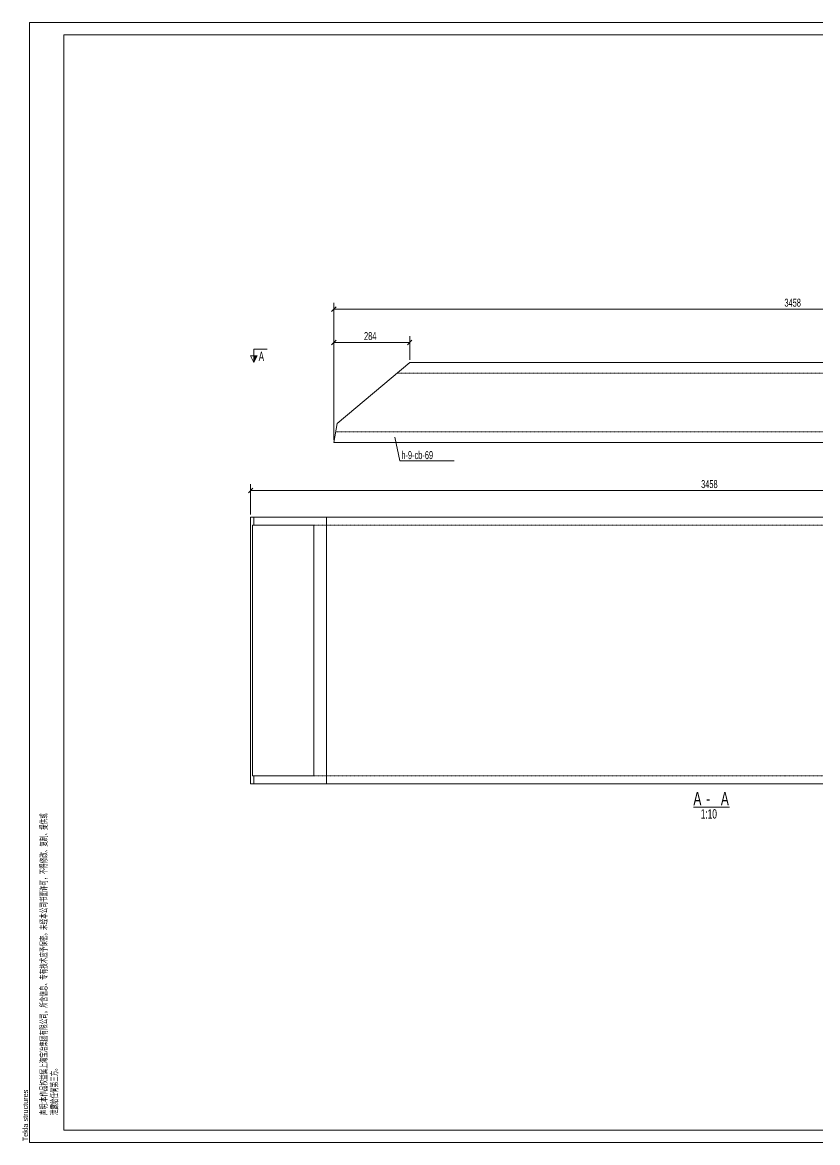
# Model space of a CAD drawing. Header units: millimetres. Extents: x 24 to 5990, y 50 to 4250.
# Drawn here: x 24 to 3007, y 50 to 4250 of the extents above; entities that cross this region are included whole.
import ezdxf

# ---------------------------------------------------------------- set-up
doc = ezdxf.new("R2010")
doc.units = ezdxf.units.MM
doc.linetypes.add('XKITLINE00', pattern=[0])
doc.linetypes.add('XKITLINE04', pattern=[3, 0.5, -0.5, 0.5, -0.5, 0.5, -0.5])
for name, color, linetype, lineweight in [('DrawingSheet', 5, 'Continuous', 0), ('OtherObjectType', 1, 'Continuous', 0), ('Part', 2, 'Continuous', 0), ('PartMark', 3, 'Continuous', 0), ('Section', 6, 'Continuous', 0), ('Z-DIMENSIONS', 1, 'Continuous', 0)]:
    doc.layers.add(name, color=color, linetype=linetype, lineweight=lineweight)
doc.styles.add('$TD_AUDIT_GENERATED_(CA)', font='ARIAL.TTF')
doc.styles.add('Arial', font='arial.ttf')
doc.styles.add('romsim', font='ARIAL.TTF')

# ---------------------------------------------------------------- blocks, each defined once
blk = doc.blocks.new('*A1')
at = {"layer": 'Part', "color": 4, "linetype": 'XKITLINE00', "lineweight": 0}
for p, q in [((1476.9, 2975), (1204.6, 2745.6)), ((4650.4, 2975), (1476.9, 2975)), ((4650.4, 2975), (4294.4, 2675)), ((1204.6, 2745.6), (1192.5, 2675)), ((1192.5, 2675), (4294.4, 2675))]:
    blk.add_line(p, q, dxfattribs=at)
at = {"layer": 'Part', "color": 7, "linetype": 'XKITLINE04', "lineweight": 0}
for p, q in [((4602.9, 2935), (1429.4, 2935)), ((4341.8, 2715), (1199.4, 2715))]:
    blk.add_line(p, q, dxfattribs=at)
blk = doc.blocks.new('*A2')
at = {"layer": 'Part', "color": 4, "linetype": 'XKITLINE00', "lineweight": 0}
for p, q in [((880, 2395), (4337.9, 2395)), ((880, 1395), (880, 2395)), ((892.1, 2365), (892.1, 2395)), ((1164.4, 1395), (1164.4, 2395)), ((4337.9, 2395), (4337.9, 1395)), ((886.9, 1425), (886.9, 2365)), ((886.9, 2365), (1116.9, 2365)), ((1116.9, 2365), (1116.9, 1425)), ((4337.9, 1395), (880, 1395)), ((886.9, 1425), (1116.9, 1425)), ((892.1, 1395), (892.1, 1425))]:
    blk.add_line(p, q, dxfattribs=at)
at = {"layer": 'Part', "color": 7, "linetype": 'XKITLINE04', "lineweight": 0}
for p, q in [((3981.9, 1395), (3981.9, 2395)), ((4290.4, 2365), (1116.9, 2365)), ((4029.3, 1425), (4029.3, 2365)), ((4290.4, 1425), (4290.4, 2365)), ((1116.9, 1425), (4290.4, 1425)), ((4029.3, 1425), (4290.4, 1425))]:
    blk.add_line(p, q, dxfattribs=at)
blk = doc.blocks.new('*A3')
at = {"layer": 'DrawingSheet', "color": 5, "linetype": 'XKITLINE00', "lineweight": 0}
for p, q in [((5990, 4250), (50, 4250)), ((50, 4250), (50, 50)), ((5990, 50), (5990, 4250)), ((50, 50), (5990, 50))]:
    blk.add_line(p, q, dxfattribs=at)
at = {"layer": 'DrawingSheet', "color": 5, "style": 'Arial', "width": 0.85}
blk.add_text('Tekla structures', height=20, rotation=90, dxfattribs=at).set_placement((45, 55))
blk = doc.blocks.new('*A5')
at = {"layer": 'OtherObjectType', "color": 7, "linetype": 'XKITLINE00', "lineweight": 0}
for p, q in [((50, 4250), (5990, 4250)), ((50, 50), (50, 4250)), ((180, 4203.5), (5940.3, 4203.5)), ((180, 96.5), (180, 4203.5)), ((5940.3, 96.5), (180, 96.5)), ((50, 50), (5990, 50))]:
    blk.add_line(p, q, dxfattribs=at)
at = {"layer": 'OtherObjectType', "color": 3, "style": '$TD_AUDIT_GENERATED_(CA)', "width": 0.595}
for s, p in [('\\M+5C9F9\\M+5C3F7:\\M+5B1BE\\M+5D7F7\\M+5C6B7\\M+5C8A8\\M+5D2E6\\M+5CAF4\\M+5C9CF\\M+5BAA3\\M+5B1A6\\M+5D2B1\\M+5BCAF\\M+5CDC5\\M+5D3D0\\M+5CFDE\\M+5B9AB\\M+5CBBE\\M+5A1A3\\M+5CBF9\\M+5BAAC\\M+5D0C5\\M+5CFA2\\M+5A1A2\\M+5D7A8\\M+5D3D0\\M+5BCBC\\M+5CAF5\\M+5D3A6\\M+5D3E8\\M+5B1A3\\M+5C3DC\\M+5A1A3\\M+5CEB4\\M+5BEAD\\M+5B1BE\\M+5B9AB\\M+5CBBE\\M+5CAE9\\M+5C3E6\\M+5D0ED\\M+5BFC9\\M+5A3AC\\M+5B2BB\\M+5B5C3\\M+5D0DE\\M+5B8C4\\M+5A1A2\\M+5B8B4\\M+5D6C6\\M+5A1A2\\M+5CCE1\\M+5B9A9\\M+5BBF2', (116, 153)), ('\\M+5D0B9\\M+5C2B6\\M+5B8F8\\M+5C8CE\\M+5BACE\\M+5B5DA\\M+5C8FD\\M+5B7BD\\M+5A1A3', (156, 153))]:
    blk.add_text(s, height=25, rotation=90, dxfattribs=at).set_placement(p)
blk = doc.blocks.new('*A6')
at = {"layer": 'Z-DIMENSIONS', "color": 3, "linetype": 'XKITLINE00', "lineweight": 0}
for p, q in [((1192.5, 2685), (1192.5, 3199)), ((4650.4, 2985), (4650.4, 3199)), ((1201, 3183.5), (1184, 3166.5)), ((1192.5, 3175), (4650.4, 3175)), ((4658.8, 3183.5), (4641.9, 3166.5))]:
    blk.add_line(p, q, dxfattribs=at)
at = {"layer": 'Z-DIMENSIONS', "color": 7}
for p in [(1192.5, 3175), (4650.4, 3175)]:
    blk.add_point(p, dxfattribs=at)
at = {"layer": 'Z-DIMENSIONS', "color": 7, "style": 'romsim', "width": 0.6375}
blk.add_text('3458', height=30, dxfattribs=at).set_placement((2882.5, 3184))
blk = doc.blocks.new('*A8')
at = {"layer": 'Z-DIMENSIONS', "color": 3, "linetype": 'XKITLINE00', "lineweight": 0}
for p, q in [((1192.5, 2685), (1192.5, 3074)), ((1476.9, 2985), (1476.9, 3074)), ((1201, 3058.5), (1184, 3041.5)), ((1192.5, 3050), (1476.9, 3050)), ((1485.4, 3058.5), (1468.4, 3041.5))]:
    blk.add_line(p, q, dxfattribs=at)
at = {"layer": 'Z-DIMENSIONS', "color": 7}
for p in [(1192.5, 3050), (1476.9, 3050)]:
    blk.add_point(p, dxfattribs=at)
at = {"layer": 'Z-DIMENSIONS', "color": 7, "style": 'romsim', "width": 0.6375}
blk.add_text('284', height=30, dxfattribs=at).set_placement((1305.5, 3059))
blk = doc.blocks.new('*A9')
at = {"layer": 'PartMark', "color": 7, "linetype": 'XKITLINE00', "lineweight": 0}
for p, q in [((1421.4, 2695.2), (1439.5, 2606.6)), ((1439.5, 2606.6), (1643.4, 2606.6))]:
    blk.add_line(p, q, dxfattribs=at)
at = {"layer": 'PartMark', "color": 7, "style": 'romsim', "width": 0.6375}
blk.add_text('h-9-cb-69', height=30, dxfattribs=at).set_placement((1445.5, 2612.6))
blk = doc.blocks.new('*A10')
at = {"layer": 'Section'}
for points in [[(905, 3000), (892.5, 2975), (892.5, 3000)], [(4950.4, 3000), (4950.4, 2975), (4937.9, 3000)]]:
    blk.add_hatch(color=6, dxfattribs=at).paths.add_polyline_path(points, flags=17)
at = {"layer": 'Section', "color": 6, "linetype": 'XKITLINE00', "lineweight": 0}
for p, q in [((892.5, 3025), (942.5, 3025)), ((892.5, 3025), (892.5, 2975)), ((4950.4, 3025), (4900.4, 3025)), ((4950.4, 3025), (4950.4, 2975)), ((892.5, 2975), (880, 3000)), ((905, 3000), (880, 3000)), ((892.5, 2975), (905, 3000)), ((4937.9, 3000), (4962.9, 3000)), ((4950.4, 2975), (4937.9, 3000)), ((4962.9, 3000), (4950.4, 2975))]:
    blk.add_line(p, q, dxfattribs=at)
at = {"layer": 'Section', "color": 6, "style": 'romsim', "width": 0.6375}
for p in [(910, 2980), (4910.1, 2980)]:
    blk.add_text('A', height=35, dxfattribs=at).set_placement(p)
blk = doc.blocks.new('*A11')
at = {"layer": 'Z-DIMENSIONS', "color": 3, "linetype": 'XKITLINE00', "lineweight": 0}
for p, q in [((888.5, 2503.5), (871.5, 2486.5)), ((880, 2405), (880, 2519)), ((880, 2495), (4337.9, 2495)), ((4346.3, 2503.5), (4329.4, 2486.5)), ((4337.9, 1405), (4337.9, 2519))]:
    blk.add_line(p, q, dxfattribs=at)
at = {"layer": 'Z-DIMENSIONS', "color": 7}
for p in [(880, 2495), (4337.9, 2495)]:
    blk.add_point(p, dxfattribs=at)
at = {"layer": 'Z-DIMENSIONS', "color": 7, "style": 'romsim', "width": 0.6375}
blk.add_text('3458', height=30, dxfattribs=at).set_placement((2570, 2504))
blk = doc.blocks.new('*A12')
at = {"layer": 'OtherObjectType', "color": 6, "linetype": 'XKITLINE00', "lineweight": 0}
blk.add_line((2541.2, 1307.5), (2676.7, 1307.5), dxfattribs=at)
at = {"layer": 'OtherObjectType', "color": 6, "style": 'romsim', "width": 0.6375}
for s, height, p in [('A', 50, (2541.2, 1315)), ('A', 50, (2644.2, 1315)), ('-', 50, (2588.6, 1315)), ('1:10', 35, (2568.6, 1265))]:
    blk.add_text(s, height=height, dxfattribs=at).set_placement(p)

msp = doc.modelspace()

# ---------------------------------------------------------------- block references
at = {"lineweight": 0}
for name in ['*A3', '*A5', '*A6', '*A8', '*A10', '*A1', '*A9', '*A11', '*A2', '*A12']:
    msp.add_blockref(name, (0, 0), dxfattribs=at)

doc.saveas('drawing.dxf')
